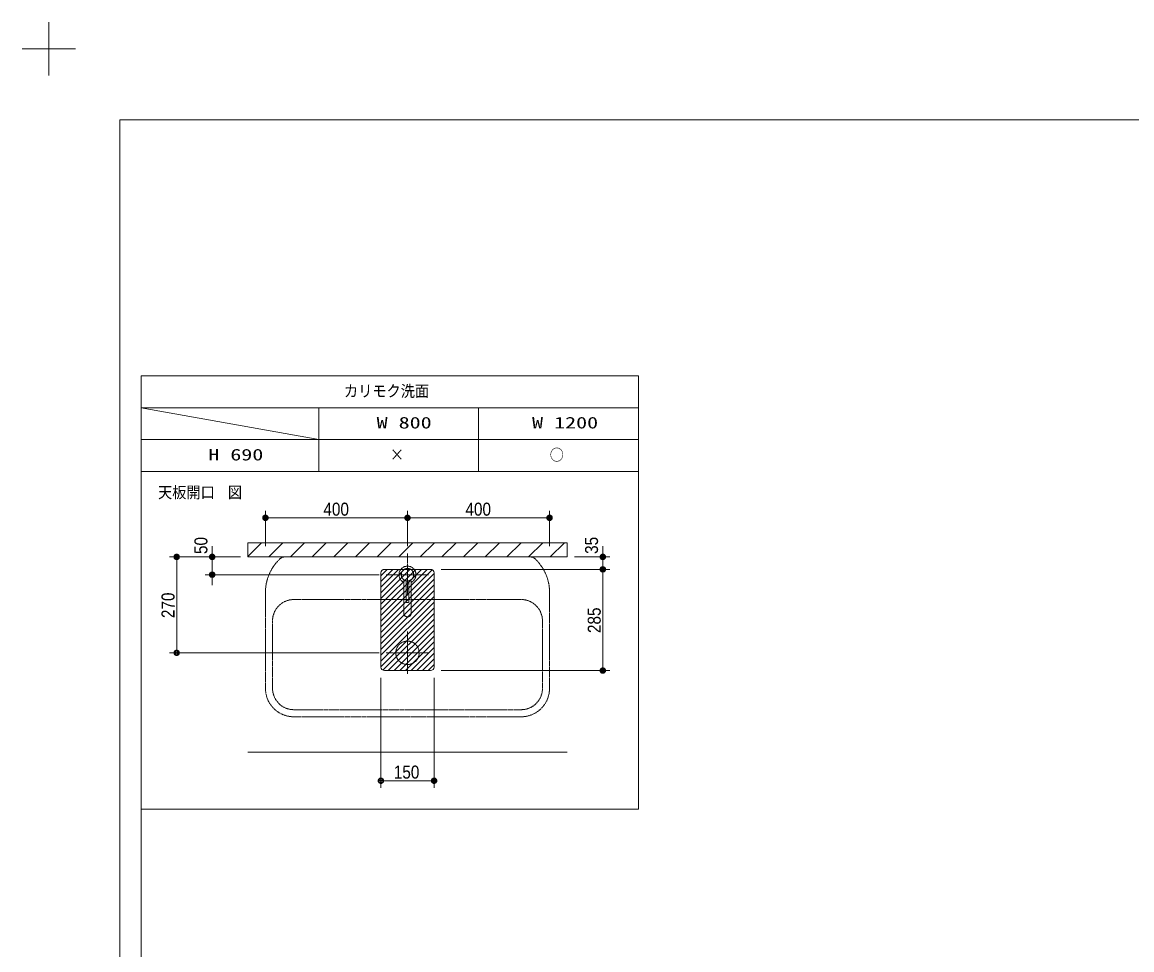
# Model space of a CAD drawing. Units: millimetres, scale not verified. Extents: x -6062 to 6062, y -3045 to 3045.
# Drawn here: x -6062 to -2938, y 434 to 3045 of the extents above; entities that cross this region are included whole.
import ezdxf
from ezdxf.enums import TextEntityAlignment as Align

# ---------------------------------------------------------------- set-up
doc = ezdxf.new("R2010")
doc.units = ezdxf.units.MM
doc.header["$LTSCALE"] = 20
doc.linetypes.add('CHAIN1', pattern=[8, 5, -1, 1, -1])
for name, color, linetype, lineweight in [('0-0_1図面枠', 7, 'Continuous', 9), ('0-2_2寸法-2', 7, 'Continuous', 9), ('0-3_0', 7, 'Continuous', 9), ('0-4_2寸法-1', 7, 'Continuous', 9), ('0-7_3一般', 7, 'Continuous', 9)]:
    doc.layers.add(name, color=color, linetype=linetype, lineweight=lineweight)
doc.styles.add('ＭＳ ゴシック', font='')
doc.styles.add('ＭＳ Ｐゴシック', font='')
doc.styles.get('ＭＳ ゴシック').set_extended_font_data('MS Gothic')
doc.styles.get('ＭＳ Ｐゴシック').set_extended_font_data('MS PGothic')

# ---------------------------------------------------------------- blocks, each defined once
blk = doc.blocks.new('グループ')
at = {"layer": '0-0_1図面枠'}
for p, q in [((-84000, 57900), (-84000, 60900)), ((-85500, 59400), (-82500, 59400))]:
    blk.add_line(p, q, dxfattribs=at)
blk = doc.blocks.new('グループ-2')
at = {"layer": '0-0_1図面枠'}
blk.add_lwpolyline([(-80000, 55400), (80000, 55400), (80000, -55400), (-80000, -55400)], close=True, dxfattribs=at)
blk = doc.blocks.new('図面枠')
at = {"layer": '0-0_1図面枠'}
for name in ['グループ', 'グループ-2']:
    blk.add_blockref(name, (0, 0), dxfattribs=at)
blk = doc.blocks.new('グループ-4')
at = {"layer": '0-0_1図面枠'}
for p, q in [((-78800, 41000), (-78800, -48600)), ((-50800, 39200), (-78800, 39200)), ((-78800, 39200), (-68800, 37400)), ((-68800, 35600), (-68800, 39200)), ((-59800, 35600), (-59800, 39200)), ((-78800, 37400), (-50800, 37400))]:
    blk.add_line(p, q, dxfattribs=at)
for points in [[(-78800, 41000), (-50800, 41000), (-50800, 35600), (-78800, 35600)], [(-78800, 35600), (-50800, 35600), (-50800, 16600), (-78800, 16600)]]:
    blk.add_lwpolyline(points, close=True, dxfattribs=at)
blk = doc.blocks.new('_Dot')
at = {"layer": '0-3_0'}
for p, q in [((-10, 0), (-20, 0)), ((9.78, 2), (-9.78, 2)), ((7.99, 6), (-7.99, 6)), ((9.16, -3.98), (-9.16, -3.98)), ((6, -7.98), (-6, -7.98))]:
    blk.add_line(p, q, dxfattribs=at)
for points in [[(10, 0), (9.92, 1.25), (9.69, 2.49), (9.3, 3.68), (8.76, 4.82), (8.09, 5.88), (7.29, 6.85), (6.37, 7.71), (5.36, 8.44), (4.26, 9.05), (3.09, 9.51), (1.87, 9.82), (0.63, 9.98), (-0.63, 9.98), (-1.87, 9.82), (-3.09, 9.51), (-4.26, 9.05), (-5.36, 8.44), (-6.37, 7.71), (-7.29, 6.85), (-8.09, 5.88), (-8.76, 4.82), (-9.3, 3.68), (-9.69, 2.49), (-9.92, 1.25), (-10, 0), (0, 0)], [(-10, 0), (-9.92, -1.25), (-9.69, -2.49), (-9.3, -3.68), (-8.76, -4.82), (-8.09, -5.88), (-7.29, -6.85), (-6.37, -7.71), (-5.36, -8.44), (-4.26, -9.05), (-3.09, -9.51), (-1.87, -9.82), (-0.63, -9.98), (0.63, -9.98), (1.87, -9.82), (3.09, -9.51), (4.26, -9.05), (5.36, -8.44), (6.37, -7.71), (7.29, -6.85), (8.09, -5.88), (8.76, -4.82), (9.3, -3.68), (9.69, -2.49), (9.92, -1.25), (10, 0), (0, 0)]]:
    blk.add_lwpolyline(points, close=True, dxfattribs=at)
blk = doc.blocks.new('グループ-35')
at = {"layer": '0-7_3一般', "linetype": 'CHAIN1'}
for p, q in [((-63800, 31000), (-63800, 28600)), ((-65000, 29800), (-62600, 29800))]:
    blk.add_line(p, q, dxfattribs=at)
for points in [[(-64000, 29512.8), (-64000, 27582.9), (-63999.2, 27569.2), (-63996.7, 27555), (-63992.3, 27540.8), (-63986, 27526.5), (-63977.7, 27512.6), (-63967.4, 27499.1), (-63955.3, 27486.4), (-63941.4, 27474.6), (-63926.1, 27464), (-63909.4, 27454.7), (-63891.9, 27446.8), (-63873.6, 27440.5), (-63855, 27435.6), (-63836.4, 27432.3), (-63818, 27430.3), (-63800, 27429.7), (-63782, 27430.3), (-63763.6, 27432.3), (-63745, 27435.6), (-63726.4, 27440.5), (-63708.1, 27446.8), (-63690.6, 27454.7), (-63673.9, 27464), (-63658.6, 27474.6), (-63644.7, 27486.4), (-63632.6, 27499.1), (-63622.3, 27512.6), (-63614, 27526.5), (-63607.7, 27540.8), (-63603.3, 27555), (-63600.8, 27569.2), (-63600, 27582.9), (-63600, 29512.8)], [(-63880, 29459.3), (-63880, 28240), (-63720, 28240), (-63720, 29459.3)]]:
    blk.add_lwpolyline(points, dxfattribs=at)
blk.add_circle((-63800, 29800), 350, dxfattribs=at)
blk.add_arc((-63800, 29800), 480, 294.39595, 245.35836, dxfattribs=at)
blk = doc.blocks.new('グループ-36')
at = {"layer": '0-7_3一般', "linetype": 'CHAIN1'}
for p, q in [((-63800, 26600), (-63800, 24200)), ((-65000, 25400), (-62600, 25400))]:
    blk.add_line(p, q, dxfattribs=at)
blk.add_circle((-63800, 25400), 660, dxfattribs=at)
blk = doc.blocks.new('グループ-37')
at = {"layer": '0-7_3一般', "linetype": 'CHAIN1'}
for p, q in [((-56890, 30800), (-70710, 30800)), ((-71800, 28800), (-71800, 23400)), ((-55800, 23400), (-55800, 28800)), ((-70200, 28400), (-57400, 28400)), ((-71400, 23400), (-71400, 27200)), ((-56200, 27200), (-56200, 23400)), ((-57400, 22200), (-70200, 22200)), ((-70200, 21800), (-57400, 21800))]:
    blk.add_line(p, q, dxfattribs=at)
for centre, radius, start, end in [((-69200, 28800), 2600, 133.34176, 180), ((-70710, 30400), 400, 90, 133.34176), ((-56890, 30400), 400, 46.65824, 90), ((-58400, 28800), 2600, 0, 46.65824), ((-70200, 27200), 1200, 90, 180), ((-57400, 27200), 1200, 0, 90), ((-70200, 23400), 1600, 180, 270), ((-70200, 23400), 1200, 180, 270), ((-57400, 23400), 1600, 270, 0), ((-57400, 23400), 1200, 270, 0)]:
    blk.add_arc(centre, radius, start, end, dxfattribs=at)
at = {"layer": '0-7_3一般'}
blk.add_blockref('グループ-36', (0, 0), dxfattribs=at)
blk = doc.blocks.new('グループ-38')
at = {"layer": '0-7_3一般'}
for name in ['グループ-37', 'グループ-35']:
    blk.add_blockref(name, (0, 0), dxfattribs=at)

msp = doc.modelspace()

# ---------------------------------------------------------------- linework, layer by layer
at = {"layer": '0-2_2寸法-2'}
for p, q in [((-5527.5, 1555.01), (-5527.5, 1570.01)), ((-4427.5, 1555.01), (-4427.5, 1570.01)), ((-5447.5, 1540), (-5547.5, 1540)), ((-5527.5, 1490), (-5527.5, 1540)), ((-4507.5, 1540), (-4407.5, 1540)), ((-4427.5, 1505), (-4427.5, 1540)), ((-4882.5, 1505), (-4407.5, 1505)), ((-5057.5, 1490), (-5547.5, 1490)), ((-5527.5, 1474.99), (-5527.5, 1459.99)), ((-4427.5, 1489.99), (-4427.5, 1474.99))]:
    msp.add_line(p, q, dxfattribs=at)
at = {"layer": '0-4_2寸法-1'}
for p, q in [((-5377.5, 1570), (-5377.5, 1670)), ((-4977.5, 1570), (-4977.5, 1670)), ((-4977.5, 1570), (-4977.5, 1670)), ((-4577.5, 1570), (-4577.5, 1670)), ((-5362.49, 1650), (-4992.51, 1650)), ((-4592.51, 1650), (-4962.49, 1650)), ((-5547.5, 1540), (-5647.5, 1540)), ((-5627.5, 1285.01), (-5627.5, 1524.99)), ((-4882.5, 1505), (-4407.5, 1505)), ((-4427.5, 1489.99), (-4427.5, 1235.01)), ((-5057.5, 1270), (-5647.5, 1270)), ((-4882.5, 1220), (-4407.5, 1220)), ((-5052.5, 1200), (-5052.5, 890)), ((-4902.5, 1200), (-4902.5, 890)), ((-4917.51, 910), (-5037.49, 910))]:
    msp.add_line(p, q, dxfattribs=at)
at = {"layer": '0-7_3一般'}
for p, q in [((-5427.5, 1541.6), (-5389.1, 1580)), ((-5368.14, 1540), (-5328.14, 1580)), ((-5307.18, 1540), (-5267.18, 1580)), ((-5246.22, 1540), (-5206.22, 1580)), ((-5185.26, 1540), (-5145.26, 1580)), ((-5124.3, 1540), (-5084.3, 1580)), ((-5063.34, 1540), (-5023.34, 1580)), ((-5002.38, 1540), (-4962.38, 1580)), ((-4941.42, 1540), (-4901.42, 1580)), ((-4880.46, 1540), (-4840.46, 1580)), ((-4819.5, 1540), (-4779.5, 1580)), ((-4758.54, 1540), (-4718.54, 1580)), ((-4697.58, 1540), (-4657.58, 1580)), ((-4636.62, 1540), (-4596.62, 1580)), ((-4575.66, 1540), (-4535.66, 1580)), ((-5427.5, 1540), (-4527.5, 1540)), ((-5052.5, 1487), (-5034.5, 1505)), ((-5052.5, 1471), (-5018.5, 1505)), ((-5052.5, 1455), (-5002.5, 1505)), ((-5052.5, 1439), (-4986.5, 1505)), ((-5052.5, 1423), (-4970.5, 1505)), ((-5052.5, 1407), (-4954.5, 1505)), ((-5052.5, 1391), (-4938.5, 1505)), ((-5052.5, 1375), (-4922.5, 1505)), ((-5052.5, 1359), (-4907.75, 1503.75)), ((-5042.5, 1505), (-4912.5, 1505)), ((-5042.5, 1505), (-4912.5, 1505)), ((-5052.5, 1230), (-5052.5, 1495)), ((-5052.5, 1230), (-5052.5, 1495)), ((-5052.5, 1343), (-4902.5, 1493)), ((-5052.5, 1327), (-4902.5, 1477)), ((-4902.5, 1495), (-4902.5, 1230)), ((-4902.5, 1495), (-4902.5, 1230)), ((-5052.5, 1311), (-4902.5, 1461)), ((-5052.5, 1295), (-4902.5, 1445)), ((-5052.5, 1279), (-4902.5, 1429)), ((-5052.5, 1263), (-4902.5, 1413)), ((-5052.5, 1247), (-4902.5, 1397)), ((-5052.5, 1231), (-4902.5, 1381)), ((-5046.6, 1220.9), (-4902.5, 1365)), ((-5031.5, 1220), (-4902.5, 1349)), ((-5015.5, 1220), (-4902.5, 1333)), ((-4999.5, 1220), (-4902.5, 1317)), ((-4983.5, 1220), (-4902.5, 1301)), ((-4967.5, 1220), (-4902.5, 1285)), ((-4951.5, 1220), (-4902.5, 1269)), ((-4935.5, 1220), (-4902.5, 1253)), ((-4912.5, 1220), (-5042.5, 1220)), ((-4912.5, 1220), (-5042.5, 1220)), ((-4919.5, 1220), (-4902.5, 1237)), ((-5427.5, 990), (-4527.5, 990))]:
    msp.add_line(p, q, dxfattribs=at)
msp.add_lwpolyline([(-5427.5, 1580), (-4527.5, 1580), (-4527.5, 1540), (-5427.5, 1540)], close=True, dxfattribs=at)
for centre, start, end in [((-5042.5, 1495), 90, 180), ((-5042.5, 1495), 90, 180), ((-4912.5, 1495), 0, 90), ((-4912.5, 1495), 0, 90), ((-5042.5, 1230), 180, 270), ((-5042.5, 1230), 180, 270), ((-4912.5, 1230), 270, 0), ((-4912.5, 1230), 270, 0)]:
    msp.add_arc(centre, 10, start, end, dxfattribs=at)

# ---------------------------------------------------------------- block references
at = {"layer": '0-0_1図面枠', "xscale": 0.05, "yscale": 0.05}
for name in ['図面枠', 'グループ-4']:
    msp.add_blockref(name, (-1787.5, 0), dxfattribs=at)
at = {"layer": '0-2_2寸法-2', "xscale": 0.7503418, "yscale": 0.7503418}
for p, rotation in [((-5527.5, 1540), 270), ((-4427.5, 1540), 270), ((-4427.5, 1505), 90), ((-5527.5, 1490), 90)]:
    msp.add_blockref('_Dot', p, dxfattribs=dict(at, rotation=rotation))
at = {"layer": '0-4_2寸法-1', "xscale": 0.7503418, "yscale": 0.7503418}
for p, rotation in [((-5377.5, 1650), 180), ((-4977.5, 1650), 180), ((-5627.5, 1540), 90), ((-4427.5, 1505), 90), ((-5627.5, 1270), 270), ((-4427.5, 1220), 270), ((-5052.5, 910), 180)]:
    msp.add_blockref('_Dot', p, dxfattribs=dict(at, rotation=rotation))
for p in [(-4977.5, 1650), (-4577.5, 1650), (-4902.5, 910)]:
    msp.add_blockref('_Dot', p, dxfattribs=at)
at = {"layer": '0-7_3一般', "xscale": 0.05, "yscale": 0.05}
msp.add_blockref('グループ-38', (-1787.5, 0), dxfattribs=at)

# ---------------------------------------------------------------- texts
at = {"layer": '0-0_1図面枠', "style": 'ＭＳ ゴシック'}
for s, width, p in [('カリモク洗面', 0.9, (-5156.39, 1980.86)), ('W 800', 1.4, (-5064.45, 1891.74)), ('W 1200', 1.4, (-4626.75, 1891.74)), ('H 690', 1.4, (-5538.49, 1801.74)), ('○', 0.9, (-4577.09, 1801.25)), ('×', 0.9, (-5026.99, 1801.83)), ('天板開口', 0.9, (-5680, 1695.64)), ('図', 0.9, (-5483.27, 1695.64))]:
    msp.add_text(s, height=32.55, dxfattribs=dict(at, width=width)).set_placement(p, align=Align.BOTTOM_LEFT)
at = {"layer": '0-2_2寸法-2', "style": 'ＭＳ Ｐゴシック', "width": 0.9}
for s, p in [('50', (-5529.98, 1548.06)), ('35', (-4429.98, 1548.41))]:
    msp.add_text(s, height=36.66, rotation=90, dxfattribs=at).set_placement(p, align=Align.BOTTOM_LEFT)
at = {"layer": '0-4_2寸法-1', "style": 'ＭＳ Ｐゴシック', "width": 0.9}
for s, p in [('400', (-5214.39, 1645.04)), ('400', (-4814.39, 1645.04)), ('150', (-5016.11, 905.04))]:
    msp.add_text(s, height=36.66, dxfattribs=at).set_placement(p, align=Align.BOTTOM_LEFT)
for s, p in [('270', (-5622.54, 1367.72)), ('285', (-4422.44, 1325.61))]:
    msp.add_text(s, height=36.66, rotation=90, dxfattribs=at).set_placement(p, align=Align.BOTTOM_LEFT)

doc.saveas('drawing.dxf')
